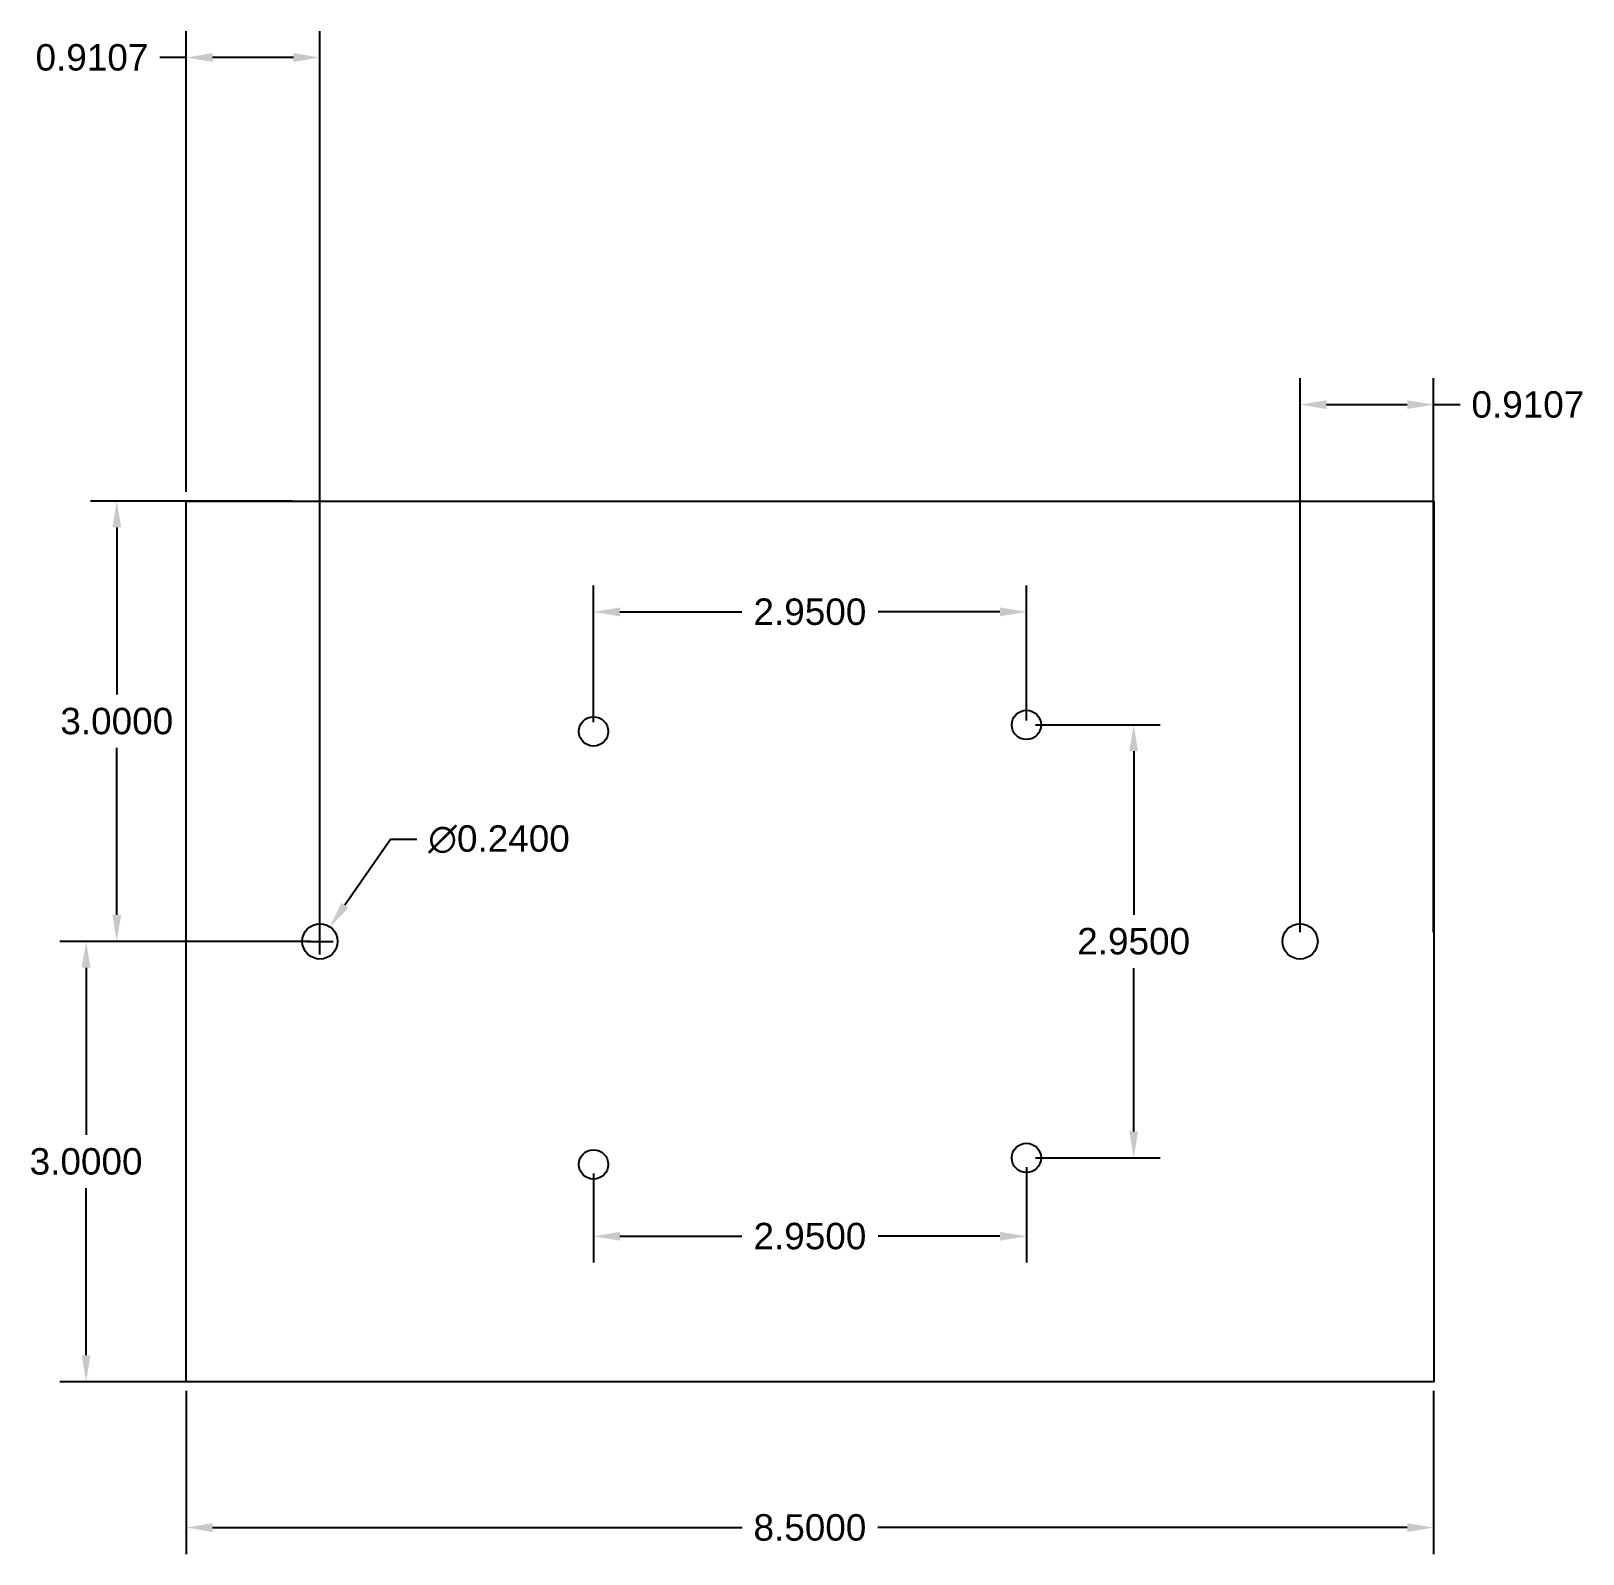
# Model space of a CAD drawing. Header units: inches. Extents: x 0.5 to 11.1, y 21.6 to 32.
import ezdxf

# ---------------------------------------------------------------- set-up
doc = ezdxf.new("R2010")
doc.units = ezdxf.units.IN
doc.header["$MEASUREMENT"] = 0
doc.layers.get('0').update_dxf_attribs({"color": 1})
doc.layers.add('dimensions', color=4, linetype='Continuous')
doc.styles.get("Standard").update_dxf_attribs({"font": 'Arial Regular.ttf'})
doc.dimstyles.get("Standard").update_dxf_attribs({"dimtxt": 0.18, "dimasz": 0.18, "dimexe": 0.18, "dimexo": 0.0625, "dimgap": 0.09, "dimtad": 0, "dimtih": 1, "dimtoh": 1, "dimdec": 4, "dimzin": 0, "dimdsep": 46, "dimtxsty": 'Standard', "dimcen": 0.09, "dimadec": 0, "dimazin": 0, "dimtfac": 1, "dimtdec": 4, "dimtofl": 0, "dimtmove": 0, "dimatfit": 3, "dimfxl": 1, "dimtolj": 1, "dimtzin": 0, "dimarcsym": 0})

# ---------------------------------------------------------------- blocks, each defined once
blk = doc.blocks.new('*D3')
at = {"layer": 'Defpoints', "color": 0, "transparency": 16777216}
for p in [(2.583, 25.9), (2.447, 25.703)]:
    blk.add_point(p, dxfattribs=at)
at = {"layer": 'dimensions', "color": 0, "lineweight": -2, "transparency": 16777216}
for p, q in [((2.996, 26.497), (2.686, 26.048)), ((3.176, 26.497), (2.996, 26.497)), ((2.515, 25.712), (2.515, 25.892)), ((2.425, 25.802), (2.605, 25.802))]:
    blk.add_line(p, q, dxfattribs=at)
at = {"layer": 'dimensions', "color": 0, "transparency": 16777216}
blk.add_solid([(2.661, 26.065), (2.71, 26.031), (2.583, 25.9)], dxfattribs=at)
at = {"layer": 'dimensions', "color": 0, "transparency": 16777216, "insert": (3.736, 26.497), "char_height": 0.18, "attachment_point": 5}
blk.add_mtext('\\A1;∅0.2400', dxfattribs=at)
blk = doc.blocks.new('*D4')
at = {"layer": 'Defpoints', "color": 0, "transparency": 16777216}
for p in [(2.515, 25.802), (0.922, 22.802), (2.388, 22.802)]:
    blk.add_point(p, dxfattribs=at)
at = {"layer": 'dimensions', "color": 0, "lineweight": -2, "transparency": 16777216}
for p, q in [((2.453, 25.802), (0.742, 25.802)), ((0.922, 25.622), (0.922, 24.483)), ((0.922, 22.982), (0.922, 24.12)), ((2.325, 22.802), (0.742, 22.802))]:
    blk.add_line(p, q, dxfattribs=at)
at = {"layer": 'dimensions', "color": 0, "transparency": 16777216}
for points in [[(0.892, 25.622), (0.952, 25.622), (0.922, 25.802)], [(0.892, 22.982), (0.952, 22.982), (0.922, 22.802)]]:
    blk.add_solid(points, dxfattribs=at)
at = {"layer": 'dimensions', "color": 0, "transparency": 16777216, "insert": (0.922, 24.302), "char_height": 0.18, "attachment_point": 5}
blk.add_mtext('\\A1;3.0000', dxfattribs=at)
blk = doc.blocks.new('*D5')
at = {"layer": 'Defpoints', "color": 0, "transparency": 16777216}
for p in [(1.131, 28.802), (2.388, 28.802), (2.515, 25.802)]:
    blk.add_point(p, dxfattribs=at)
at = {"layer": 'dimensions', "color": 0, "lineweight": -2, "transparency": 16777216}
for p, q in [((2.325, 28.802), (0.951, 28.802)), ((1.131, 28.622), (1.131, 27.483)), ((1.131, 25.982), (1.131, 27.12)), ((2.453, 25.802), (0.951, 25.802))]:
    blk.add_line(p, q, dxfattribs=at)
at = {"layer": 'dimensions', "color": 0, "transparency": 16777216}
for points in [[(1.101, 28.622), (1.161, 28.622), (1.131, 28.802)], [(1.101, 25.982), (1.161, 25.982), (1.131, 25.802)]]:
    blk.add_solid(points, dxfattribs=at)
at = {"layer": 'dimensions', "color": 0, "transparency": 16777216, "insert": (1.131, 27.302), "char_height": 0.18, "attachment_point": 5}
blk.add_mtext('\\A1;3.0000', dxfattribs=at)
blk = doc.blocks.new('*D6')
at = {"layer": 'Defpoints', "color": 0, "transparency": 16777216}
for p in [(7.329, 28.047), (4.379, 27.233), (7.329, 27.245)]:
    blk.add_point(p, dxfattribs=at)
at = {"layer": 'dimensions', "color": 0, "lineweight": -2, "transparency": 16777216}
for p, q in [((4.379, 27.295), (4.379, 28.227)), ((7.329, 27.308), (7.329, 28.227)), ((4.559, 28.047), (5.389, 28.047)), ((7.149, 28.047), (6.32, 28.047))]:
    blk.add_line(p, q, dxfattribs=at)
at = {"layer": 'dimensions', "color": 0, "transparency": 16777216}
for points in [[(4.559, 28.077), (4.559, 28.017), (4.379, 28.047)], [(7.149, 28.077), (7.149, 28.017), (7.329, 28.047)]]:
    blk.add_solid(points, dxfattribs=at)
at = {"layer": 'dimensions', "color": 0, "transparency": 16777216, "insert": (5.854, 28.047), "char_height": 0.18, "attachment_point": 5}
blk.add_mtext('\\A1;2.9500', dxfattribs=at)
blk = doc.blocks.new('*D7')
at = {"layer": 'Defpoints', "color": 0, "transparency": 16777216}
for p in [(7.329, 27.277), (7.329, 24.327), (8.06, 24.327)]:
    blk.add_point(p, dxfattribs=at)
at = {"layer": 'dimensions', "color": 0, "lineweight": -2, "transparency": 16777216}
for p, q in [((7.392, 27.277), (8.24, 27.277)), ((8.06, 27.097), (8.06, 25.983)), ((8.06, 24.507), (8.06, 25.62)), ((7.392, 24.327), (8.24, 24.327))]:
    blk.add_line(p, q, dxfattribs=at)
at = {"layer": 'dimensions', "color": 0, "transparency": 16777216}
for points in [[(8.03, 27.097), (8.09, 27.097), (8.06, 27.277)], [(8.03, 24.507), (8.09, 24.507), (8.06, 24.327)]]:
    blk.add_solid(points, dxfattribs=at)
at = {"layer": 'dimensions', "color": 0, "transparency": 16777216, "insert": (8.06, 25.802), "char_height": 0.18, "attachment_point": 5}
blk.add_mtext('\\A1;2.9500', dxfattribs=at)
blk = doc.blocks.new('*D8')
at = {"layer": 'Defpoints', "color": 0, "transparency": 16777216}
for p in [(7.329, 24.327), (4.379, 24.283), (4.379, 23.793)]:
    blk.add_point(p, dxfattribs=at)
at = {"layer": 'dimensions', "color": 0, "lineweight": -2, "transparency": 16777216}
for p, q in [((4.379, 24.22), (4.379, 23.613)), ((7.329, 24.264), (7.329, 23.613)), ((4.559, 23.793), (5.389, 23.793)), ((7.149, 23.793), (6.32, 23.793))]:
    blk.add_line(p, q, dxfattribs=at)
at = {"layer": 'dimensions', "color": 0, "transparency": 16777216}
for points in [[(4.559, 23.823), (4.559, 23.763), (4.379, 23.793)], [(7.149, 23.823), (7.149, 23.763), (7.329, 23.793)]]:
    blk.add_solid(points, dxfattribs=at)
at = {"layer": 'dimensions', "color": 0, "transparency": 16777216, "insert": (5.854, 23.793), "char_height": 0.18, "attachment_point": 5}
blk.add_mtext('\\A1;2.9500', dxfattribs=at)
blk = doc.blocks.new('*D9')
at = {"layer": 'Defpoints', "color": 0, "transparency": 16777216}
for p in [(10.104, 29.459), (9.194, 25.802), (10.104, 25.802)]:
    blk.add_point(p, dxfattribs=at)
at = {"layer": 'dimensions', "color": 0, "lineweight": -2, "transparency": 16777216}
for p, q in [((9.194, 25.864), (9.194, 29.639)), ((10.104, 25.864), (10.104, 29.639)), ((9.374, 29.459), (9.924, 29.459)), ((10.104, 29.459), (10.284, 29.459))]:
    blk.add_line(p, q, dxfattribs=at)
at = {"layer": 'dimensions', "color": 0, "transparency": 16777216}
for points in [[(9.374, 29.489), (9.374, 29.429), (9.194, 29.459)], [(9.924, 29.489), (9.924, 29.429), (10.104, 29.459)]]:
    blk.add_solid(points, dxfattribs=at)
at = {"layer": 'dimensions', "color": 0, "transparency": 16777216, "insert": (10.746, 29.459), "char_height": 0.18, "attachment_point": 5}
blk.add_mtext('\\A1;0.9107', dxfattribs=at)
blk = doc.blocks.new('*D10')
at = {"layer": 'Defpoints', "color": 0, "transparency": 16777216}
for p in [(1.604, 31.824), (1.604, 28.802), (2.515, 25.802)]:
    blk.add_point(p, dxfattribs=at)
at = {"layer": 'dimensions', "color": 0, "lineweight": -2, "transparency": 16777216}
for p, q in [((1.604, 28.864), (1.604, 32.004)), ((2.515, 25.864), (2.515, 32.004)), ((1.604, 31.824), (1.424, 31.824)), ((2.335, 31.824), (1.784, 31.824))]:
    blk.add_line(p, q, dxfattribs=at)
at = {"layer": 'dimensions', "color": 0, "transparency": 16777216}
for points in [[(1.784, 31.854), (1.784, 31.794), (1.604, 31.824)], [(2.335, 31.854), (2.335, 31.794), (2.515, 31.824)]]:
    blk.add_solid(points, dxfattribs=at)
at = {"layer": 'dimensions', "color": 0, "transparency": 16777216, "insert": (0.962, 31.824), "char_height": 0.18, "attachment_point": 5}
blk.add_mtext('\\A1;0.9107', dxfattribs=at)
blk = doc.blocks.new('*D11')
at = {"layer": 'Defpoints', "color": 0, "transparency": 16777216}
for p in [(1.604, 22.802), (10.104, 22.802), (1.604, 21.808)]:
    blk.add_point(p, dxfattribs=at)
at = {"layer": 'dimensions', "color": 0, "lineweight": -2, "transparency": 16777216}
for p, q in [((1.604, 22.739), (1.604, 21.628)), ((10.104, 22.739), (10.104, 21.628)), ((1.784, 21.808), (5.392, 21.808)), ((9.924, 21.808), (6.316, 21.808))]:
    blk.add_line(p, q, dxfattribs=at)
at = {"layer": 'dimensions', "color": 0, "transparency": 16777216}
for points in [[(1.784, 21.838), (1.784, 21.778), (1.604, 21.808)], [(9.924, 21.838), (9.924, 21.778), (10.104, 21.808)]]:
    blk.add_solid(points, dxfattribs=at)
at = {"layer": 'dimensions', "color": 0, "transparency": 16777216, "insert": (5.854, 21.808), "char_height": 0.18, "attachment_point": 5}
blk.add_mtext('\\A1;8.5000', dxfattribs=at)

msp = doc.modelspace()

# ---------------------------------------------------------------- linework, layer by layer
msp.add_lwpolyline([(1.60445, 28.80159), (10.10445, 28.80159), (10.10445, 22.80159), (1.60445, 22.80159)], close=True)
for centre, radius in [((4.37939, 27.23253), 0.1), ((7.32935, 27.27657), 0.1), ((2.51519, 25.80157), 0.12), ((9.19374, 25.80163), 0.12), ((4.37943, 24.28258), 0.1), ((7.32943, 24.32659), 0.1)]:
    msp.add_circle(centre, radius)

# ---------------------------------------------------------------- dimensions: what is measured, and where the dimension line sits
at = {"layer": 'dimensions'}
for base, p1, p2, picture, middle in [((1.60445, 31.82432), (2.51519, 25.80157), (1.60445, 28.80159), '*D10', (0.96241, 31.82432)), ((10.10445, 29.45889), (9.19374, 25.80163), (10.10445, 25.80163), '*D9', (10.74648, 29.45889)), ((7.32935, 28.04702), (4.37939, 27.23253), (7.32935, 27.24532), '*D6', (5.85437, 28.04702)), ((4.37943, 23.7927), (7.32943, 24.32659), (4.37943, 24.28258), '*D8', (5.85443, 23.7927)), ((1.60445, 21.80831), (10.10445, 22.80159), (1.60445, 22.80159), '*D11', (5.85445, 21.80831))]:
    dim = msp.add_linear_dim(base=base, p1=p1, p2=p2, dimstyle='Standard', dxfattribs=at)
    dim.commit()
    dim.dimension.update_dxf_attribs({"geometry": picture, "text_midpoint": middle})
for base, p1, p2, picture, middle in [((1.13068, 28.80159), (2.51519, 25.80157), (2.38759, 28.80159), '*D5', (1.13068, 27.30158)), ((8.05967, 24.32659), (7.32935, 27.27657), (7.32943, 24.32659), '*D7', (8.05967, 25.80158)), ((0.92182, 22.80159), (2.51519, 25.80157), (2.38759, 22.80159), '*D4', (0.92182, 24.30158))]:
    dim = msp.add_linear_dim(base=base, p1=p1, p2=p2, angle=90, dimstyle='Standard', dxfattribs=at)
    dim.commit()
    dim.dimension.update_dxf_attribs({"geometry": picture, "text_midpoint": middle})
dim = msp.add_diameter_dim_2p(p1=(2.44697, 25.70284), p2=(2.58341, 25.90029), dimstyle='Standard', dxfattribs=at)
dim.commit()
dim.dimension.update_dxf_attribs({"geometry": '*D3', "text_midpoint": (3.73589, 26.49683), "dimtype": 163})

doc.saveas('drawing.dxf')
